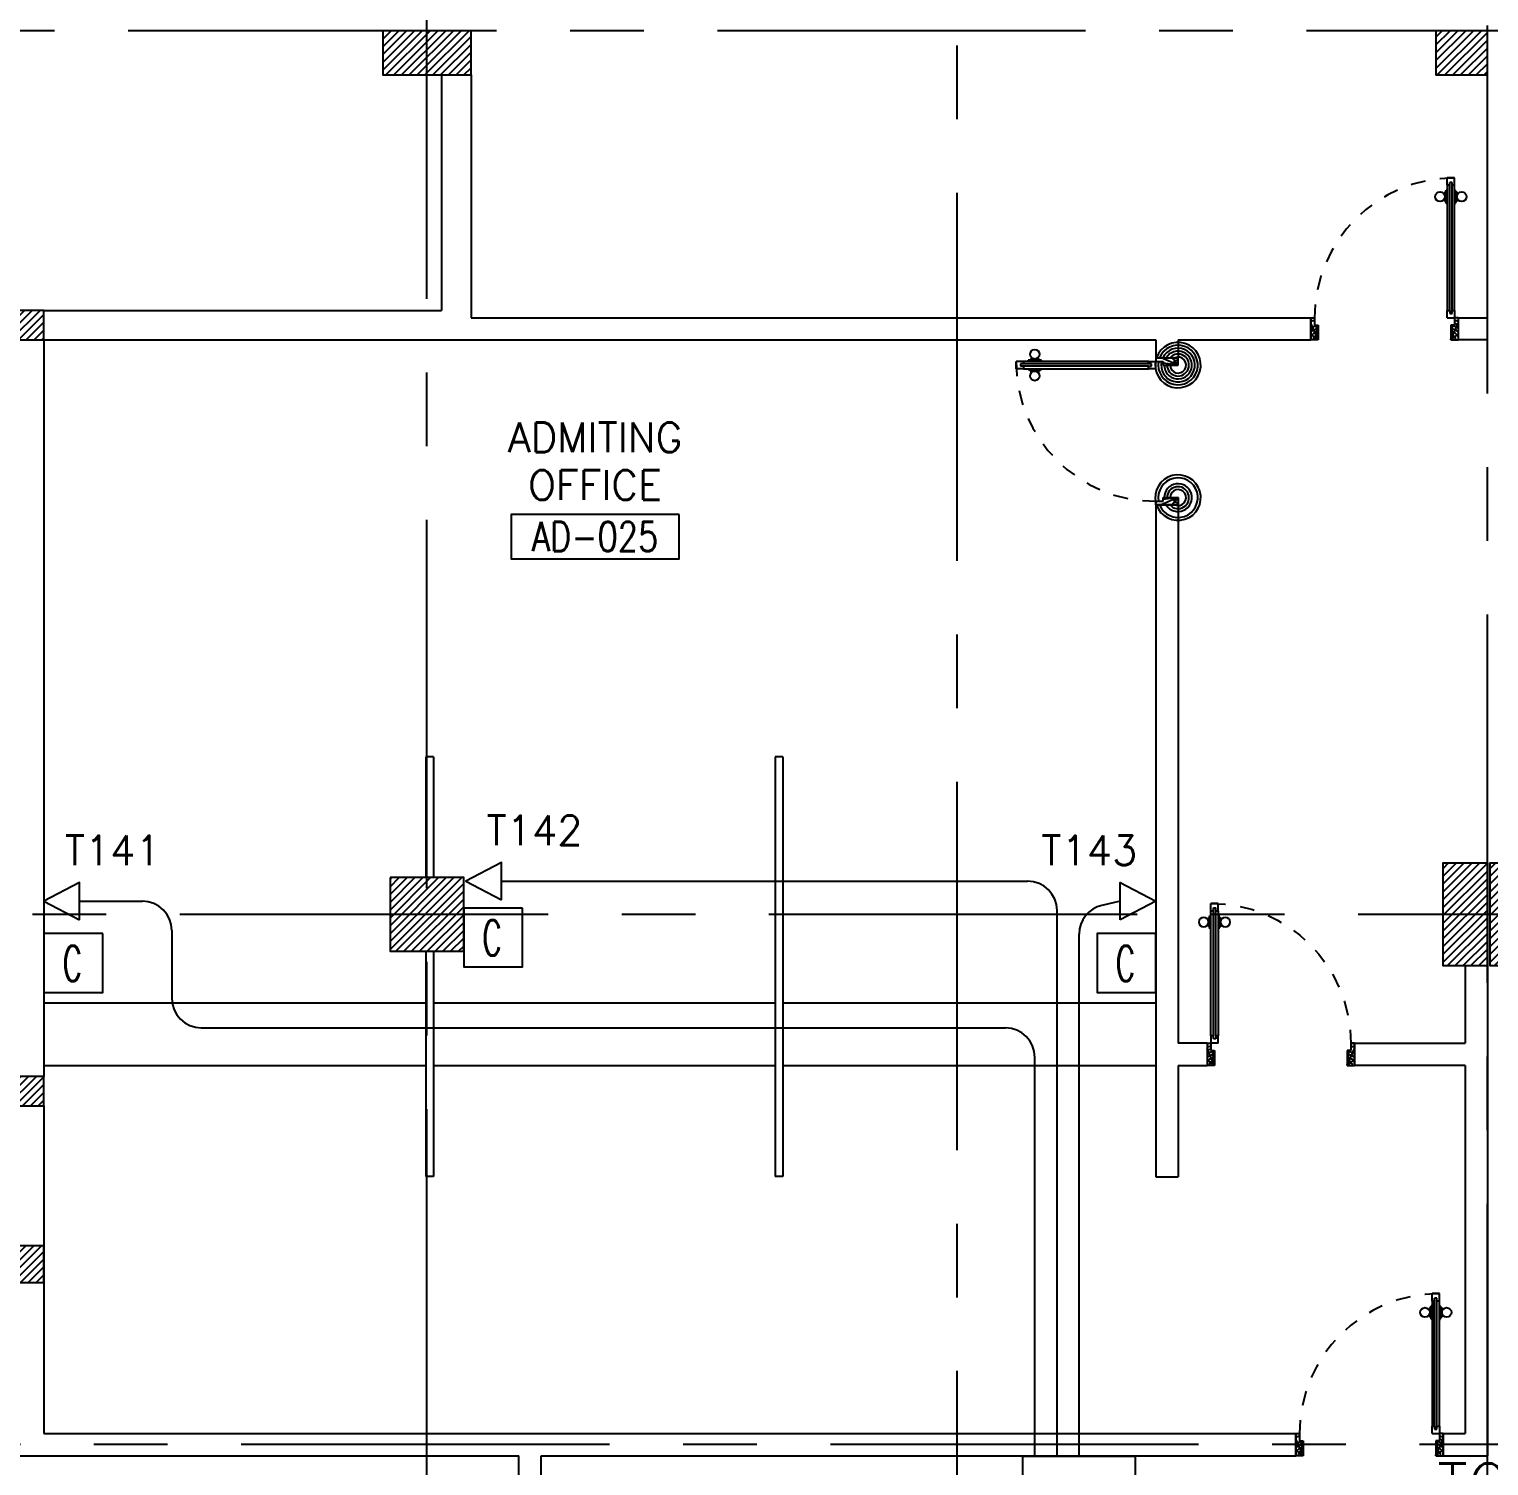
# Model space of a CAD drawing. Extents: x 0.8 to 94.1, y -6.1 to 84.2.
# Drawn here: x 29.86 to 39.77, y 30.73 to 40.48 of the extents above; entities that cross this region are included whole.
import ezdxf
from ezdxf.enums import TextEntityAlignment as Align

# ---------------------------------------------------------------- set-up
doc = ezdxf.new("R2010")
doc.units = 0
doc.header["$MEASUREMENT"] = 0
doc.linetypes.add('CENTERX2', pattern=[4, 2.5, -0.5, 0.5, -0.5])
doc.linetypes.add('HIDDEN', pattern=[0.375, 0.25, -0.125])
doc.layers.get('0').update_dxf_attribs({"color": 11, "linetype": 'CONTINUOUS'})
for name, color, linetype in [('AXES', 11, 'CENTERX2'), ('COL', 11, 'CONTINUOUS'), ('DOOR', 11, 'CONTINUOUS'), ('E-CO', 6, 'CONTINUOUS'), ('E-TEL', 4, 'CONTINUOUS'), ('E-TEXT', 2, 'CONTINUOUS'), ('E-WIRE', 4, 'CONTINUOUS'), ('HAT', 11, 'CONTINUOUS'), ('PART', 11, 'CONTINUOUS'), ('RM-BOX', 11, 'CONTINUOUS'), ('RM-NAME', 11, 'CONTINUOUS'), ('RM-NO', 11, 'CONTINUOUS'), ('WALL', 11, 'CONTINUOUS')]:
    doc.layers.add(name, color=color, linetype=linetype)
doc.styles.add('ROMANS', font='ROMANS.shx', dxfattribs={"width": 0.6})
doc.styles.get("Standard").update_dxf_attribs({"font": 'TXT.shx'})

# ---------------------------------------------------------------- blocks, each defined once
blk = doc.blocks.new('*X84')
at = {"color": 0}
for p, q in [((197838.6, 36034.8), (198014.7, 36211)), ((197838.6, 36087.9), (197961.7, 36211)), ((197838.6, 36140.9), (197908.6, 36211)), ((197838.6, 36193.9), (197855.6, 36211)), ((197867.7, 36011), (198067.7, 36211)), ((197920.8, 36011), (198120.8, 36211)), ((197973.8, 36011), (198173.8, 36211)), ((198026.8, 36011), (198226.8, 36211)), ((198079.9, 36011), (198279.9, 36211)), ((198132.9, 36011), (198332.9, 36211)), ((198185.9, 36011), (198385.9, 36211)), ((198239, 36011), (198439, 36211)), ((198292, 36011), (198492, 36211)), ((198345, 36011), (198545, 36211)), ((198398.1, 36011), (198598.1, 36211)), ((198451.1, 36011), (198651.1, 36211)), ((198504.1, 36011), (198704.1, 36211)), ((198557.2, 36011), (198757.2, 36211)), ((198610.2, 36011), (198810.2, 36211)), ((198663.2, 36011), (198863.2, 36211)), ((198716.3, 36011), (198916.3, 36211)), ((198769.3, 36011), (198969.3, 36211)), ((198822.3, 36011), (199022.3, 36211)), ((198875.4, 36011), (199075.4, 36211)), ((198928.4, 36011), (199128.4, 36211)), ((198981.4, 36011), (199181.4, 36211)), ((199034.5, 36011), (199234.5, 36211)), ((199087.5, 36011), (199287.5, 36211)), ((199140.5, 36011), (199340.5, 36211)), ((199193.6, 36011), (199393.6, 36211)), ((199246.6, 36011), (199446.6, 36211)), ((199299.6, 36011), (199499.6, 36211)), ((199352.7, 36011), (199552.7, 36211)), ((199405.7, 36011), (199605.7, 36211)), ((199458.7, 36011), (199658.7, 36211)), ((199511.8, 36011), (199711.8, 36211)), ((199564.8, 36011), (199764.8, 36211)), ((199617.8, 36011), (199817.8, 36211)), ((199670.9, 36011), (199870.9, 36211)), ((199723.9, 36011), (199923.9, 36211)), ((199776.9, 36011), (199976.9, 36211)), ((199830, 36011), (200030, 36211)), ((199883, 36011), (200083, 36211)), ((199936, 36011), (200136, 36211)), ((199989.1, 36011), (200189.1, 36211)), ((200042.1, 36011), (200242.1, 36211)), ((200095.1, 36011), (200295.1, 36211)), ((200148.2, 36011), (200348.2, 36211)), ((200201.2, 36011), (200401.2, 36211)), ((200254.2, 36011), (200454.2, 36211)), ((200307.3, 36011), (200507.3, 36211)), ((200360.3, 36011), (200560.3, 36211)), ((200413.3, 36011), (200613.3, 36211)), ((200466.4, 36011), (200666.4, 36211)), ((200519.4, 36011), (200719.4, 36211)), ((200572.4, 36011), (200772.4, 36211)), ((200625.5, 36011), (200825.5, 36211)), ((200678.5, 36011), (200878.5, 36211)), ((200731.5, 36011), (200931.5, 36211)), ((200784.6, 36011), (200984.6, 36211)), ((200837.6, 36011), (201037.6, 36211)), ((200890.6, 36011), (201090.6, 36211)), ((200943.7, 36011), (201143.7, 36211)), ((200996.7, 36011), (201196.7, 36211)), ((201049.7, 36011), (201249.7, 36211)), ((201102.8, 36011), (201302.8, 36211)), ((201155.8, 36011), (201355.8, 36211)), ((201208.8, 36011), (201408.8, 36211)), ((201261.9, 36011), (201461.9, 36211)), ((201314.9, 36011), (201514.9, 36211)), ((201367.9, 36011), (201538.6, 36181.6)), ((201421, 36011), (201538.6, 36128.6)), ((201474, 36011), (201538.6, 36075.6)), ((201527, 36011), (201538.6, 36022.5))]:
    blk.add_line(p, q, dxfattribs=at)
blk = doc.blocks.new('*X83')
at = {"color": 0}
for p, q in [((197838.6, 31208.8), (198040.7, 31411)), ((197838.6, 31261.9), (197987.7, 31411)), ((197838.6, 31314.9), (197934.6, 31411)), ((197838.6, 31367.9), (197881.6, 31411)), ((197893.7, 31211), (198093.7, 31411)), ((197946.8, 31211), (198146.8, 31411)), ((197999.8, 31211), (198199.8, 31411)), ((198052.8, 31211), (198252.8, 31411)), ((198105.9, 31211), (198305.9, 31411)), ((198158.9, 31211), (198358.9, 31411)), ((198211.9, 31211), (198411.9, 31411)), ((198265, 31211), (198465, 31411)), ((198318, 31211), (198518, 31411)), ((198371, 31211), (198571, 31411)), ((198424.1, 31211), (198624.1, 31411)), ((198477.1, 31211), (198677.1, 31411)), ((198530.1, 31211), (198730.1, 31411)), ((198583.2, 31211), (198783.2, 31411)), ((198636.2, 31211), (198836.2, 31411)), ((198689.2, 31211), (198889.2, 31411)), ((198742.3, 31211), (198942.3, 31411)), ((198795.3, 31211), (198995.3, 31411)), ((198848.3, 31211), (199048.3, 31411)), ((198901.4, 31211), (199101.4, 31411)), ((198954.4, 31211), (199154.4, 31411)), ((199007.4, 31211), (199207.4, 31411)), ((199060.5, 31211), (199260.5, 31411)), ((199113.5, 31211), (199313.5, 31411)), ((199166.5, 31211), (199366.5, 31411)), ((199219.6, 31211), (199419.6, 31411)), ((199272.6, 31211), (199472.6, 31411)), ((199325.6, 31211), (199525.6, 31411)), ((199378.7, 31211), (199578.7, 31411)), ((199431.7, 31211), (199631.7, 31411)), ((199484.7, 31211), (199684.7, 31411)), ((199537.8, 31211), (199737.8, 31411)), ((199590.8, 31211), (199790.8, 31411)), ((199643.8, 31211), (199843.8, 31411)), ((199696.9, 31211), (199896.9, 31411)), ((199749.9, 31211), (199949.9, 31411)), ((199802.9, 31211), (200002.9, 31411)), ((199856, 31211), (200056, 31411)), ((199909, 31211), (200109, 31411)), ((199962, 31211), (200162, 31411)), ((200015.1, 31211), (200215.1, 31411)), ((200068.1, 31211), (200268.1, 31411)), ((200121.1, 31211), (200321.1, 31411)), ((200174.2, 31211), (200374.2, 31411)), ((200227.2, 31211), (200427.2, 31411)), ((200280.2, 31211), (200480.2, 31411)), ((200333.3, 31211), (200533.3, 31411)), ((200386.3, 31211), (200586.3, 31411)), ((200439.3, 31211), (200639.3, 31411)), ((200492.4, 31211), (200692.4, 31411)), ((200545.4, 31211), (200745.4, 31411)), ((200598.4, 31211), (200798.4, 31411)), ((200651.5, 31211), (200851.5, 31411)), ((200704.5, 31211), (200904.5, 31411)), ((200757.5, 31211), (200957.5, 31411)), ((200810.6, 31211), (201010.6, 31411)), ((200863.6, 31211), (201063.6, 31411)), ((200916.6, 31211), (201116.6, 31411)), ((200969.7, 31211), (201169.7, 31411)), ((201022.7, 31211), (201222.7, 31411)), ((201075.7, 31211), (201275.7, 31411)), ((201128.8, 31211), (201328.8, 31411)), ((201181.8, 31211), (201381.8, 31411)), ((201234.8, 31211), (201434.8, 31411)), ((201287.9, 31211), (201487.9, 31411)), ((201340.9, 31211), (201538.6, 31408.7)), ((201393.9, 31211), (201538.6, 31355.6)), ((201447, 31211), (201538.6, 31302.6)), ((201500, 31211), (201538.6, 31249.6))]:
    blk.add_line(p, q, dxfattribs=at)
blk = doc.blocks.new('COL50')
at = {"layer": 'COL'}
blk.add_lwpolyline([(-250, 250), (-250, -250), (250, -250), (250, 250)], close=True, dxfattribs=at)
blk = doc.blocks.new('*X82')
at = {"color": 0}
for p, q in [((203888.6, 32273.7), (204375.8, 32761)), ((203888.6, 32326.8), (204322.8, 32761)), ((203888.6, 32379.8), (204269.7, 32761)), ((203888.6, 32432.8), (204216.7, 32761)), ((203888.6, 32485.9), (204163.7, 32761)), ((203888.6, 32538.9), (204110.7, 32761)), ((203888.6, 32591.9), (204057.6, 32761)), ((203888.6, 32645), (204004.6, 32761)), ((203888.6, 32698), (203951.6, 32761)), ((203888.6, 32751), (203898.5, 32761)), ((203928.8, 32261), (204388.6, 32720.7)), ((203981.9, 32261), (204388.6, 32667.7)), ((204034.9, 32261), (204388.6, 32614.6)), ((204087.9, 32261), (204388.6, 32561.6)), ((204141, 32261), (204388.6, 32508.6)), ((204194, 32261), (204388.6, 32455.5)), ((204247, 32261), (204388.6, 32402.5)), ((204300.1, 32261), (204388.6, 32349.5)), ((204353.1, 32261), (204388.6, 32296.4))]:
    blk.add_line(p, q, dxfattribs=at)
blk = doc.blocks.new('C11')
at = {"layer": 'HAT'}
h = blk.add_hatch(dxfattribs=at)
h.set_pattern_fill('ANSI31', color=256, scale=300, style=0)
h.set_pattern_definition([(45, (-383765.23, -62181), (-26.5165043, 26.5165043), [])])
h.paths.add_polyline_path([(-20, 350), (-20, 700), (-320, 700), (-320, 350)])
h.paths.add_polyline_path([(-320, 0), (-20, 0), (-20, 350), (-320, 350)])
h = blk.add_hatch(dxfattribs=at)
h.set_pattern_fill('ANSI31', color=256, scale=300, style=0)
h.set_pattern_definition([(45, (-383445.23, -62181), (-26.5165043, 26.5165043), [])])
h.paths.add_polyline_path([(300, 350), (300, 700), (0, 700), (0, 350)])
h.paths.add_polyline_path([(0, 0), (300, 0), (300, 350), (0, 350)])
at = {"layer": 'COL'}
for points in [[(-20, 700), (-20, 0), (-320, 0), (-320, 700)], [(300, 700), (300, 0), (0, 0), (0, 700)]]:
    blk.add_lwpolyline(points, close=True, dxfattribs=at)
blk = doc.blocks.new('RM1')
at = {"layer": 'RM-BOX'}
blk.add_lwpolyline([(569.9, -200), (-569.9, -200), (-569.9, -500), (569.9, -500)], close=True, dxfattribs=at)
at = {"layer": 'RM-NAME', "style": 'ROMANS'}
for tag, p in [('ROOMNAME1', (0, 323.8)), ('ROOMNAME2', (0, 0))]:
    blk.add_attdef(tag, text='', height=200, dxfattribs=at).set_placement(p, align=Align.MIDDLE)
at = {"layer": 'RM-NO', "style": 'ROMANS', "width": 0.8}
blk.add_attdef('ROOMNO', text='', height=200, dxfattribs=at).set_placement((0, -350), align=Align.MIDDLE)
blk = doc.blocks.new('DOOR1000')
at = {"layer": 'DOOR', "color": 7, "linetype": 'ByBlock'}
for p, q in [((-150, 0), (0, 0)), ((-150, 0), (-150, -25)), ((0, -50), (-113.7, 0)), ((0, -50), (-40.1, 0)), ((0, -50), (0, 0)), ((-1100, -25), (-1100, -75)), ((-1100, -75), (-1100, -25)), ((-1050, -25), (-1100, -25)), ((-1050, -75), (-1100, -75)), ((-1070, -42), (-1070, -58)), ((-1050, -42), (-1070, -42)), ((-1050, -58), (-1070, -58)), ((-1050, -25), (-1050, -42)), ((-1050, -58), (-1050, -75)), ((-1017.6, -25), (-1017.6, -17.8)), ((-927.6, -17.8), (-1017.6, -17.8)), ((-1017.6, -75), (-1017.6, -82.2)), ((-927.6, -82.2), (-1017.6, -82.2)), ((-1005, -17.8), (-1005, -8.8)), ((-1005, -8.8), (-940.2, -8.8)), ((-1005, -17.8), (-940.2, -17.8)), ((-1005, -82.2), (-1005, -91.2)), ((-1005, -82.2), (-940.2, -82.2)), ((-1005, -91.2), (-940.2, -91.2)), ((-940.2, -17.8), (-940.2, -8.8)), ((-940.2, -82.2), (-940.2, -91.2)), ((-927.6, -25), (-927.6, -17.8)), ((-927.6, -75), (-927.6, -82.2)), ((-200, -25), (-150, -25)), ((-200, -42), (-200, -25)), ((-180, -42), (-200, -42)), ((-200, -58), (-180, -58)), ((-200, -75), (-200, -58)), ((-150, -75), (-200, -75)), ((-180, -58), (-180, -42)), ((-150, -25), (-100, -25)), ((-150, -75), (-150, -25)), ((-100, -25), (-100, -50)), ((0, -50), (-100, -36.6)), ((-100, -50), (0, -50)), ((-150, -975), (-100, -975)), ((-150, -1000), (-150, -975)), ((0, -950), (-113.7, -1000)), ((-100, -975), (-100, -950)), ((0, -950), (-100, -963.4)), ((-100, -950), (0, -950)), ((0, -950), (-40.1, -1000)), ((0, -950), (0, -1000)), ((-150, -1000), (0, -1000)), ((0, -1000), (-150, -1000))]:
    blk.add_line(p, q, dxfattribs=at)
at = {"layer": 'DOOR', "linetype": 'ByBlock'}
for p, q in [((-200, -25), (-1050, -25)), ((-200, -42), (-1050, -42)), ((-200, -58), (-1050, -58)), ((-1050, -75), (-200, -75))]:
    blk.add_line(p, q, dxfattribs=at)
at = {"layer": 'DOOR', "color": 7, "linetype": 'ByBlock'}
for centre in [(-972.6, 23.5), (-972.6, -123.5)]:
    blk.add_circle(centre, 32.4, dxfattribs=at)
for centre, radius, start, end in [((0, -50), 154.4, 161.10529, 166.28577), ((0, -50), 94.4, 148.01819, 180), ((0, -50), 134.4, 158.15985, 169.28002), ((0, -50), 114.4, 154.08384, 167.37743), ((0, -50), 74.4, 137.77643, 180), ((0, -50), 54.4, 113.20738, 180), ((0, -50), 34.4, 90, 180), ((0, -50), 14.4, 90, 180), ((0, -950), 154.4, 193.71423, 198.89471), ((0, -950), 134.4, 190.71998, 201.84015), ((0, -950), 94.4, 180, 211.98181), ((0, -950), 74.4, 180, 222.22357), ((0, -950), 54.4, 180, 246.79262), ((0, -950), 34.4, 180, 270), ((0, -950), 14.4, 180, 270)]:
    blk.add_arc(centre, radius, start, end, dxfattribs=at)
at = {"layer": 'DOOR', "linetype": 'HIDDEN', "ltscale": 0.5}
blk.add_arc((-150, -25), 950, 180, 270, dxfattribs=at)

msp = doc.modelspace()

# ---------------------------------------------------------------- hatches: boundary and pattern name
at = {"layer": 'HAT'}
h = msp.add_hatch(dxfattribs=at)
h.set_pattern_fill('ANSI31', color=256, scale=0.3, style=0)
h.set_pattern_definition([(45, (-325.988534, 1.638326), (-0.0265165043, 0.0265165043), [])])
h.paths.add_polyline_path([(32.5567, 40.1693), (32.5567, 40.4693), (32.2567, 40.4693), (32.2567, 40.1693)])
h.paths.add_polyline_path([(32.8567, 40.1693), (32.8567, 40.4693), (32.5567, 40.4693), (32.5567, 40.1693)])
h = msp.add_hatch(dxfattribs=at)
h.set_pattern_fill('ANSI31', color=256, scale=0.3, style=0)
h.set_pattern_definition([(45, (-343.988534, 1.638326), (-0.0265165043, 0.0265165043), [])])
h.paths.add_polyline_path([(39.4067, 40.1693), (39.7567, 40.1693), (39.7567, 40.4693), (39.4067, 40.4693)])
h = msp.add_hatch(dxfattribs=at)
h.set_pattern_fill('ANSI31', color=256, scale=0.3, style=0)
h.set_pattern_definition([(45, (-386.028534, 1.958326), (-0.0265165043, 0.0265165043), [])])
h.paths.add_polyline_path([(26.8567, 32.2179), (26.2567, 32.2179), (26.2567, 31.9693), (26.8567, 31.9693)])
h.paths.add_polyline_path([(29.9567, 32.2179), (29.3567, 32.2179), (29.3567, 31.9693), (29.9567, 31.9693)])

# ---------------------------------------------------------------- linework, layer by layer
at = {"layer": 'AXES'}
for p, q in [((32.5567, -5.3521), (32.5567, 83.5441)), ((39.7567, 6.005), (39.7567, 83.1941)), ((36.1567, 12.8693), (36.1567, 71.6893)), ((93.0295, 40.4693), (23.5567, 40.4693)), ((93.3795, 34.4693), (23.5567, 34.4693)), ((81.7967, 30.8693), (7.3367, 30.8693))]:
    msp.add_line(p, q, dxfattribs=at)
at = {"layer": 'COL'}
for points in [[(32.8567, 40.4693), (32.2567, 40.4693), (32.2567, 40.1693), (32.8567, 40.1693)], [(39.4067, 40.4693), (39.4067, 40.1693), (39.7567, 40.1693), (39.7567, 40.4693)], [(26.2567, 38.5693), (26.2567, 38.3693), (29.9567, 38.3693), (29.9567, 38.5693)], [(26.2567, 33.3693), (26.2567, 33.1693), (29.9567, 33.1693), (29.9567, 33.3693)]]:
    msp.add_lwpolyline(points, close=True, dxfattribs=at)
at = {"layer": 'E-CO', "color": 4}
for points in [[(33.2067, 34.5126), (32.8067, 34.5126), (32.8067, 34.1126), (33.2067, 34.1126)], [(30.3567, 34.3391), (29.9567, 34.3391), (29.9567, 33.9391), (30.3567, 33.9391)], [(37.5067, 34.3391), (37.1067, 34.3391), (37.1067, 33.9391), (37.5067, 33.9391)]]:
    msp.add_lwpolyline(points, close=True, dxfattribs=at)
at = {"layer": 'E-TEL', "color": 4}
for p, q in [((36.602, 30.2738), (36.602, 30.7916)), ((36.602, 30.7916), (37.3682, 30.7916)), ((37.3682, 30.2738), (37.3682, 30.7916))]:
    msp.add_line(p, q, dxfattribs=at)
for points in [[(33.0626, 34.5689), (33.0626, 34.8214), (32.8204, 34.6952), (32.8204, 34.6952)], [(30.1989, 34.4332), (30.1989, 34.6857), (29.9567, 34.5594), (29.9567, 34.5594)], [(37.2645, 34.4332), (37.2645, 34.6857), (37.5067, 34.5594), (37.5067, 34.5594)]]:
    msp.add_lwpolyline(points, close=True, dxfattribs=at)
at = {"layer": 'E-WIRE'}
for p, q in [((33.0626, 34.6952), (36.6351, 34.6952)), ((30.1989, 34.5594), (30.6252, 34.5594)), ((36.8351, 30.7916), (36.8351, 34.4952)), ((37.2645, 34.5594), (37.1403, 34.5308)), ((30.8252, 34.3594), (30.8252, 33.8985)), ((36.9851, 30.7916), (36.9851, 34.3359)), ((31.0252, 33.6985), (36.4851, 33.6985)), ((36.6851, 30.7916), (36.6851, 33.4985))]:
    msp.add_line(p, q, dxfattribs=at)
for centre, start, end in [((36.6351, 34.4952), 360, 90), ((30.6252, 34.3594), 0, 90), ((37.1851, 34.3359), 102.95351, 180), ((31.0252, 33.8985), 180, 270), ((36.4851, 33.4985), 360, 90)]:
    msp.add_arc(centre, 0.2, start, end, dxfattribs=at)
at = {"layer": 'PART'}
for p, q in [((32.5508, 35.5386), (32.5508, 34.7193)), ((32.6008, 35.5386), (32.5508, 35.5386)), ((32.6008, 35.5386), (32.6008, 34.7193)), ((34.9224, 35.5386), (34.9224, 32.6887)), ((34.9724, 35.5386), (34.9224, 35.5386)), ((34.9724, 35.5386), (34.9724, 32.6887)), ((32.5508, 34.2193), (32.5508, 32.6887)), ((32.6008, 34.2193), (32.6008, 32.6887)), ((29.9567, 33.8693), (32.5508, 33.8693)), ((32.6008, 33.8693), (34.9224, 33.8693)), ((34.9724, 33.8693), (37.5067, 33.8693)), ((29.9567, 33.4443), (32.5508, 33.4443)), ((32.6008, 33.4443), (34.9224, 33.4443)), ((34.9724, 33.4443), (37.5067, 33.4443)), ((32.6008, 32.6887), (32.5508, 32.6887)), ((34.9724, 32.6887), (34.9224, 32.6887))]:
    msp.add_line(p, q, dxfattribs=at)
at = {"layer": 'RM-NAME'}
msp.add_line((29.9567, 32.2207), (29.9567, 31.9693), dxfattribs=at)
msp.add_lwpolyline([(29.9567, 32.2193), (29.3567, 32.2193), (29.3567, 31.9693), (29.9567, 31.9693)], close=True, dxfattribs=at)
at = {"layer": 'WALL'}
for p, q in [((32.6567, 40.1693), (32.6567, 38.5693)), ((32.8567, 40.1693), (32.8567, 38.5193)), ((29.9567, 38.5693), (32.6567, 38.5693)), ((32.8567, 38.5193), (38.559, 38.5193)), ((38.559, 38.5193), (38.559, 38.3693)), ((39.559, 38.5193), (39.559, 38.3693)), ((39.559, 38.5193), (39.7567, 38.5193)), ((39.559, 38.5193), (39.6591, 38.5193)), ((29.9567, 38.3693), (29.9567, 33.3693)), ((29.9567, 38.3693), (37.5067, 38.3693)), ((37.5067, 38.3693), (37.5067, 38.2489)), ((37.5067, 38.3693), (37.5067, 38.2489)), ((37.6567, 38.3693), (37.6567, 38.2489)), ((37.6567, 38.3693), (38.559, 38.3693)), ((37.6567, 38.3693), (37.6567, 38.2489)), ((39.7567, 38.3693), (39.559, 38.3693)), ((37.5067, 38.2489), (37.6567, 38.2489)), ((37.5067, 37.2489), (37.6567, 37.2489)), ((37.5067, 37.2489), (37.5067, 32.6883)), ((37.6567, 37.2489), (37.6567, 33.5943)), ((39.7567, 34.2193), (39.7567, 30.7943)), ((39.6067, 34.1193), (39.6067, 33.5943)), ((37.8544, 33.5943), (37.6567, 33.5943)), ((37.8544, 33.5943), (37.7543, 33.5943)), ((37.8544, 33.5943), (37.8544, 33.4443)), ((38.8544, 33.5943), (38.8544, 33.4443)), ((38.8544, 33.5943), (38.8544, 33.4443)), ((38.8544, 33.5943), (39.6067, 33.5943)), ((38.8544, 33.5943), (38.9544, 33.5943)), ((37.6567, 33.4443), (37.8544, 33.4443)), ((37.6567, 33.4443), (37.6567, 32.6883)), ((39.6067, 33.4443), (38.8544, 33.4443)), ((39.6067, 33.4443), (39.6067, 30.9443)), ((29.9567, 33.1693), (29.9567, 30.9443)), ((37.5067, 32.6883), (37.6567, 32.6883)), ((29.9567, 32.4443), (29.9567, 30.9443)), ((29.9567, 30.9443), (38.4567, 30.9443)), ((38.4567, 30.9443), (38.4567, 30.7943)), ((38.4567, 30.9443), (38.4567, 30.7943)), ((39.4567, 30.7943), (39.4567, 30.9443)), ((39.4567, 30.9443), (39.6067, 30.9443)), ((39.4567, 30.9443), (39.4567, 30.7943)), ((39.4567, 30.9443), (39.5567, 30.9443)), ((29.7567, 30.7943), (33.1817, 30.7943)), ((33.1817, 30.5693), (33.1817, 30.7943)), ((33.3317, 30.7943), (38.4567, 30.7943)), ((33.3317, 30.5693), (33.3317, 30.7943)), ((39.4567, 30.7943), (39.7567, 30.7943))]:
    msp.add_line(p, q, dxfattribs=at)

# ---------------------------------------------------------------- block references
at = {"layer": 'COL', "xscale": 0.001000000047497451, "yscale": 0.0009999999892897904, "zscale": 0.001}
msp.add_blockref('COL50', (32.5567, 34.4693), dxfattribs=at)
at = {"layer": 'DOOR', "yscale": 0.0009999999892897904, "zscale": 0.001}
for p, xscale, rotation in [((39.559, 38.3693), 0.0009999999892897904, 270), ((37.8544, 33.4443), -0.0009999999892897904, 90), ((39.4567, 30.7943), 0.0009999999892897904, 270)]:
    msp.add_blockref('DOOR1000', p, dxfattribs=dict(at, xscale=xscale, rotation=rotation))
at = {"layer": 'DOOR', "xscale": 0.001000000047497451, "yscale": 0.0009999999892897904, "zscale": 0.001}
msp.add_blockref('DOOR1000', (37.6567, 38.2489), dxfattribs=at)
at = {"layer": 'HAT', "xscale": 0.001000000047497451, "yscale": 0.0009999999892897904, "zscale": 0.001}
for name, p in [('*X84', (-171.5819, 2.3613)), ('*X82', (-171.5819, 1.9583)), ('*X83', (-171.5819, 1.9583))]:
    msp.add_blockref(name, p, dxfattribs=at)
msp.add_blockref('RM1', (33.6988, 37.3844), dxfattribs=at).add_auto_attribs({'ROOMNO': 'AD-025', 'ROOMNAME2': 'OFFICE', 'ROOMNAME1': 'ADMITING'})
at = {"layer": 'RM-NAME', "xscale": 0.001000000047497451, "yscale": 0.0009999999892897904, "zscale": 0.001}
msp.add_blockref('C11', (39.7767, 34.1193), dxfattribs=at)

# ---------------------------------------------------------------- texts
at = {"layer": 'E-CO', "color": 2, "style": 'ROMANS', "width": 0.6}
for p in [(32.9351, 34.1898), (30.0851, 34.0164), (37.2351, 34.0164)]:
    msp.add_text('C', height=0.24, dxfattribs=at).set_placement(p)
at = {"layer": 'E-TEL', "color": 4, "style": 'ROMANS'}
msp.add_text('TO TTB4', height=0.3, dxfattribs=at).set_placement((39.4171, 30.4405, -2.4))
at = {"layer": 'E-TEXT', "color": 4}
for s, p in [('T142', (32.9618, 34.9403)), ('T141', (30.0981, 34.8046)), ('T143', (36.7289, 34.8046))]:
    msp.add_text(s, height=0.2, dxfattribs=at).set_placement(p)

doc.saveas('drawing.dxf')
